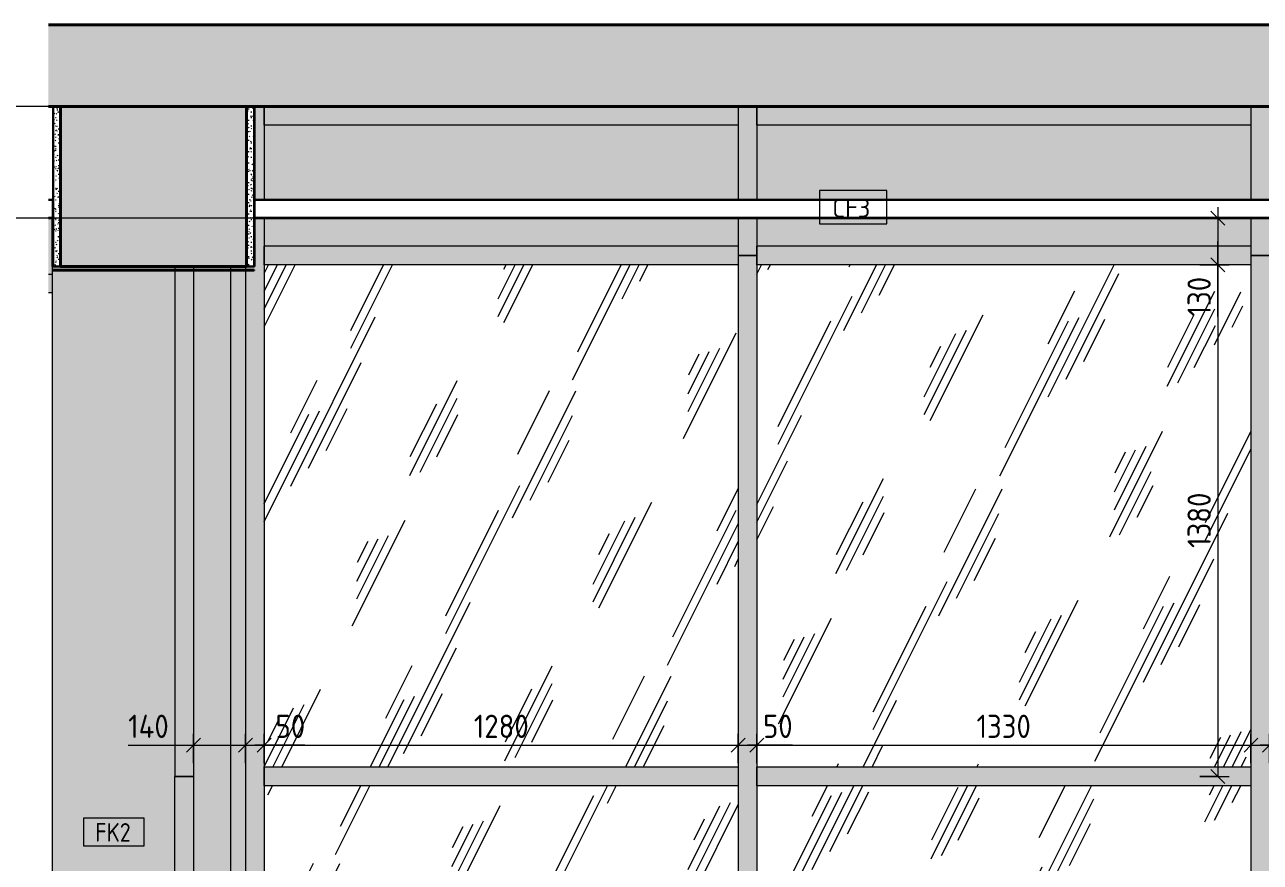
# Model space of a CAD drawing. Header units: millimetres. Extents: x 855 to 84199, y -1987 to 21700.
# Drawn here: x 70705 to 74027, y 1869 to 4120 of the extents above; entities that cross this region are included whole.
import ezdxf

# ---------------------------------------------------------------- set-up
doc = ezdxf.new("R2010")
doc.units = ezdxf.units.MM
for name, color, linetype, lineweight in [('A-ANNO-DIMS', 7, 'Continuous', 9), ('A-ANNO-DIMS-25', 7, 'Continuous', 9), ('A-CLNG', 7, 'Continuous', 9), ('A-CLNG-IDEN', 7, 'Continuous', 9), ('A-GLAZ-CURT', 7, 'Continuous', 9), ('A-GLAZ-CWMG', 7, 'Continuous', 9), ('A-WALL-IDEN', 7, 'Continuous', 9), ('A-WALL-PATT', 7, 'Continuous', 9), ('G-ANNO-DIMS', 7, 'Continuous', 9), ('I-WALL', 7, 'Continuous', 9)]:
    doc.layers.add(name, color=color, linetype=linetype, lineweight=lineweight)
for name, color, linetype, lineweight, true_color in [('A-CLNG-1', 7, 'Continuous', 9, 0x787878), ('A-CLNG-FNSH-1', 7, 'Continuous', 30, 0x3c3c3c), ('A-FLOR-1', 7, 'Continuous', 9, 0x787878), ('A-FLOR-FNSH-1', 7, 'Continuous', 40, 0x3c3c3c), ('A-WALL-4', 7, 'Continuous', 30, 0x3c3c3c), ('A-WALL-FNSH-3', 7, 'Continuous', 30, 0x3c3c3c), ('I-WALL-1', 7, 'Continuous', 9, 0x787878)]:
    doc.layers.add(name, color=color, linetype=linetype, lineweight=lineweight, true_color=true_color)
doc.styles.add('GOST Common_5', font='GOST_Common.ttf', dxfattribs={"width": 0.9, "height": 50})
doc.styles.add('GOST Common_6', font='GOST_Common.ttf', dxfattribs={"height": 50})
doc.styles.add('ISOCPEUR_2', font='isocpeur.ttf', dxfattribs={"width": 0.9, "height": 62.5})
doc.dimstyles.new('ISO-2_5_0_9К_БОЛЬШОЙ_1', dxfattribs={"dimscale": 304.8, "dimtxt": 62.248823, "dimasz": 0.123031, "dimexe": 0.098425, "dimexo": 0.246063, "dimgap": 0, "dimtad": 1, "dimdec": 0, "dimrnd": 10, "dimzin": 0, "dimdsep": 46, "dimtxsty": 'ISOCPEUR_2', "dimblk1": 'OBLIQUE', "dimblk2": 'OBLIQUE', "dimsah": 1, "dimcen": 0.09, "dimdle": 0.098425, "dimazin": 0, "dimtfac": 1, "dimtdec": 4, "dimtix": 1, "dimtmove": 0, "dimatfit": 3, "dimfxl": 1, "dimtvp": 1, "dimtolj": 1, "dimtzin": 0, "dimarcsym": 2})
doc.dimstyles.new('ISO-2_5_0_9К_БОЛЬШОЙ_2', dxfattribs={"dimscale": 304.8, "dimtxt": 62.248823, "dimasz": 0.123031, "dimexe": 0.098425, "dimexo": 0.246063, "dimgap": 0, "dimtad": 1, "dimdec": 0, "dimrnd": 10, "dimzin": 0, "dimdsep": 46, "dimtxsty": 'ISOCPEUR_2', "dimblk1": 'OBLIQUE', "dimblk2": 'OBLIQUE', "dimsah": 1, "dimcen": 0.09, "dimdle": 0.098425, "dimazin": 0, "dimtfac": 1, "dimtdec": 4, "dimtix": 1, "dimtmove": 1, "dimatfit": 3, "dimfxl": 1, "dimtvp": 1, "dimtolj": 1, "dimtzin": 0, "dimarcsym": 2})
pattern_1 = [(63.435, (63.5, 31.75), (-255.5833, 766.7475), [317.5, -190.5, 317.5, -190.5, -403.903]), (63.435, (63.5, 31.75), (-255.5833, 766.7475), [-1016, 127, -276.903]), (63.435, (47.6, 47.6), (-255.5833, 766.7475), [254, -317.5, 190.5, -190.5, -467.403]), (63.435, (47.6, 47.6), (-255.5833, 766.7475), [-952.5, 222.25, -245.153]), (63.435, (47.6, 95.25), (-255.5833, 766.7475), [190.5, -381, 127, -190.5, -530.903]), (63.435, (47.6, 95.25), (-255.5833, 766.7475), [-889, 285.75, -245.153]), (63.435, (95.25, 47.6), (-255.5833, 766.7475), [190.5, -381, 158.75, -6404.653]), (63.435, (142.9, 95.25), (-255.5833, 766.7475), [95.25, -476.25, 63.5, -6499.903]), (63.435, (63.5, 174.6), (-255.5833, 766.7475), [63.5, -476.25, 63.5, -254, -562.653]), (63.435, (63.5, 174.6), (-255.5833, 766.7475), [-857.25, 158.75, -403.903]), (63.435, (349.25, 127), (-255.5833, 766.7475), [317.5, -476.25, 381, -251.503]), (63.435, (349.25, 79.4), (-255.5833, 766.7475), [444.5, -317.5, 476.25, -188.003]), (63.435, (381, 95.25), (-255.5833, 766.7475), [508, -254, 381, -276.903]), (63.435, (428.6, 142.9), (-255.5833, 766.7475), [317.5, -444.5, 254, -403.903]), (63.435, (381, 238.1), (-255.5833, 766.7475), [158.75, -635, 190.5, -435.653]), (63.435, (476.25, 190.5), (-255.5833, 766.7475), [127, -635, 127, -530.903])]
pattern_2 = [(45, (-39748.701, 0), (-14.2559798, 14.2559798), []), (45, (-39734.445, 0), (-14.2559798, 14.2559798), [25.202, -5.04, 0.8382, -4.202])]
pattern_3 = [(0, (-39748.701, 0), (30.48, 7.62), [2.515, -20.345, 2.515, -20.345, -121.92]), (0, (-39748.701, 0), (30.48, 7.62), [-45.72, 2.515, -43.205, 2.515, -20.345, -53.34]), (0, (-39748.701, 0), (30.48, 7.62), [-114.3, 2.515, -12.725, 2.515, -35.585]), (120, (-39737.271, 3.81), (-21.8391136, 22.5864543), [2.515, -20.345, 2.515, -20.345, -121.92]), (120, (-39737.271, 3.81), (-21.8391136, 22.5864543), [-45.72, 2.515, -43.205, 2.515, -20.345, -53.34]), (120, (-39737.271, 3.81), (-21.8391136, 22.5864543), [-114.3, 2.515, -12.725, 2.515, -35.585]), (240, (-39733.461, 19.05), (-8.6408864, -30.2064543), [2.515, -20.345, 2.515, -20.345, -121.92]), (240, (-39733.461, 19.05), (-8.6408864, -30.2064543), [-45.72, 2.515, -43.205, 2.515, -20.345, -53.34]), (240, (-39733.461, 19.05), (-8.6408864, -30.2064543), [-114.3, 2.515, -12.725, 2.515, -35.585])]

# ---------------------------------------------------------------- blocks, each defined once
blk = doc.blocks.new('Прямоугольный импост - Импост структурный с накладкой - 160мм Темный-32472260-Развертка 1_60-5')
at = {"layer": 'A-GLAZ-CWMG'}
blk.add_hatch(color=256, dxfattribs=at).paths.add_polyline_path([(112372, 3850), (112372, 3900), (111097, 3900), (111097, 3850), (112336.47862, 3850)])
for p, q in [((111097, 3850), (111097, 3900)), ((112372, 3900), (112372, 3850)), ((112372, 3850), (111097, 3850))]:
    blk.add_line(p, q, dxfattribs=at)
blk = doc.blocks.new('Прямоугольный импост - Импост структурный с накладкой - 160мм Темный-30756008-Развертка 1_60-5')
at = {"layer": 'A-GLAZ-CWMG'}
blk.add_hatch(color=256, dxfattribs=at).paths.add_polyline_path([(111050, 0), (111097, 0), (111097, 2100), (111047, 2100), (111047, 0)])
for p, q in [((111047, 2100), (111047, 0)), ((111097, 2100), (111097, 0))]:
    blk.add_line(p, q, dxfattribs=at)
blk = doc.blocks.new('Системная панель - Стекло - 40мм-32472403-Развертка 1_60-5')
at = {"layer": 'A-GLAZ-CURT'}
h = blk.add_hatch(dxfattribs=at)
h.set_pattern_fill('FP_35', color=256, style=0, pattern_type=2)
h.set_pattern_definition(pattern_1)
h.paths.add_polyline_path([(112791.3, 50), (113750.4, 50), (113750.4, 2075), (112422, 2075), (112422, 50)])
blk = doc.blocks.new('Прямоугольный импост - Импост структурный с накладкой - 160мм Темный-30755591-Развертка 1_60-5')
at = {"layer": 'A-GLAZ-CWMG'}
blk.add_hatch(color=256, dxfattribs=at).paths.add_polyline_path([(113760.4, 0), (113800.4, 0), (113800.4, 2100), (113750.4, 2100), (113750.4, 0)])
for p, q in [((113750.4, 2100), (113750.4, 0)), ((113800.4, 2100), (113800.4, 0))]:
    blk.add_line(p, q, dxfattribs=at)
blk = doc.blocks.new('Прямоугольный импост - Импост структурный с накладкой - 160мм Темный-32356295-Развертка 1_60-5')
at = {"layer": 'A-GLAZ-CWMG'}
for points in [[(110971.9, 0), (111007, 0), (111007, 2100), (110907, 2100), (110907, 0)], [(111047, 0), (111047, 2100), (111007, 2100), (111007, 0)]]:
    blk.add_hatch(color=256, dxfattribs=at).paths.add_polyline_path(points)
for p, q in [((110907, 2100), (110907, 0)), ((111007, 2100), (111007, 0))]:
    blk.add_line(p, q, dxfattribs=at)
blk = doc.blocks.new('Системная панель - Стекло - 40мм-32472267-Развертка 1_60-5')
at = {"layer": 'A-GLAZ-CURT'}
h = blk.add_hatch(dxfattribs=at)
h.set_pattern_fill('FP_35', color=256, style=0, pattern_type=2)
h.set_pattern_definition(pattern_1)
h.paths.add_polyline_path([(112372, 50), (112372, 2075), (111097, 2075), (111097, 50), (112336.47862, 50)])
blk = doc.blocks.new('Прямоугольный импост - Импост структурный с накладкой - 160мм Темный-32472299-Развертка 1_60-5')
at = {"layer": 'A-GLAZ-CWMG'}
blk.add_hatch(color=256, dxfattribs=at).paths.add_polyline_path([(112422, 3850), (113750.4, 3850), (113750.4, 3900), (112422, 3900), (112422, 3860)])
for p, q in [((112422, 3850), (112422, 3900)), ((113750.4, 3900), (113750.4, 3850)), ((113750.4, 3850), (112422, 3850))]:
    blk.add_line(p, q, dxfattribs=at)
blk = doc.blocks.new('Прямоугольный импост - Импост структурный с накладкой - 160мм Темный-32356297-Развертка 1_60-5')
at = {"layer": 'A-GLAZ-CWMG'}
h = blk.add_hatch(color=256, dxfattribs=at)
h.paths.add_polyline_path([(110971.9, 2100), (111007, 2100), (111007, 3460), (110907, 3460), (110907, 2100)])
h.paths.add_polyline_path([(110907, 3461), (111007, 3461), (111007, 3470), (110907, 3470)])
h = blk.add_hatch(color=256, dxfattribs=at)
h.paths.add_polyline_path([(111047, 2100), (111047, 3460), (111007, 3460), (111007, 2100), (111028.7, 2100)])
h.paths.add_polyline_path([(111007, 3461), (111047, 3461), (111047, 3470), (111007, 3470)])
for p, q in [((110907, 3470), (110907, 3461)), ((110907, 3460), (110907, 2100)), ((111007, 3470), (111007, 3461)), ((111007, 3460), (111007, 2100))]:
    blk.add_line(p, q, dxfattribs=at)
blk = doc.blocks.new('Прямоугольный импост - Импост структурный с накладкой - 190мм-32819424-Развертка 1_60-5')
at = {"layer": 'A-GLAZ-CWMG'}
blk.add_hatch(color=256, dxfattribs=at).paths.add_polyline_path([(110867, 50), (110907, 50), (110907, 2100), (110857, 2100), (110857, 50)])
for p, q in [((110857, 2100), (110907, 2100)), ((110857, 50), (110857, 2100))]:
    blk.add_line(p, q, dxfattribs=at)
blk = doc.blocks.new('Прямоугольный импост - Импост структурный с накладкой - 190мм-32819423-Развертка 1_60-5')
at = {"layer": 'A-GLAZ-CWMG'}
h = blk.add_hatch(color=256, dxfattribs=at)
h.paths.add_polyline_path([(110907, 2100), (110907, 3460), (110857, 3460), (110857, 2100)])
h.paths.add_polyline_path([(110907, 3461), (110907, 3470), (110857, 3470), (110857, 3461)])
for p, q in [((110857, 3470), (110857, 3461)), ((110857, 3460), (110857, 2100)), ((110907, 2100), (110857, 2100))]:
    blk.add_line(p, q, dxfattribs=at)
blk = doc.blocks.new('Системная панель - Стекло - 40мм-32472405-Развертка 1_60-5')
at = {"layer": 'A-GLAZ-CURT'}
h = blk.add_hatch(dxfattribs=at)
h.set_pattern_fill('FP_35', color=256, style=0, pattern_type=2)
h.set_pattern_definition(pattern_1)
h.paths.add_polyline_path([(113750.4, 2125), (113750.4, 3475), (112422, 3475), (112422, 2125), (113246.2, 2125)])
blk = doc.blocks.new('Системная панель - Стекло - 40мм-32472269-Развертка 1_60-5')
at = {"layer": 'A-GLAZ-CURT'}
h = blk.add_hatch(dxfattribs=at)
h.set_pattern_fill('FP_35', color=256, style=0, pattern_type=2)
h.set_pattern_definition(pattern_1)
h.paths.add_polyline_path([(111097, 2125), (112372, 2125), (112372, 3475), (111097, 3475), (111097, 2188.7)])
blk = doc.blocks.new('Прямоугольный импост - Импост структурный с накладкой - 160мм Темный-32352607-Развертка 1_60-5')
at = {"layer": 'A-GLAZ-CWMG'}
blk.add_hatch(color=256, dxfattribs=at).paths.add_polyline_path([(111050, 2100), (111097, 2100), (111097, 3500), (111071, 3500), (111071, 3470), (111047, 3470), (111047, 3461), (111070, 3461), (111070, 3460), (111047, 3460), (111047, 2100)])
for p, q in [((111097, 3500), (111097, 2100)), ((111047, 3470), (111047, 3461)), ((111047, 3460), (111047, 2100))]:
    blk.add_line(p, q, dxfattribs=at)
blk = doc.blocks.new('Прямоугольный импост - Импост структурный с накладкой - 160мм Темный-32472301-Развертка 1_60-5')
at = {"layer": 'A-GLAZ-CWMG'}
blk.add_hatch(color=256, dxfattribs=at).paths.add_polyline_path([(112422, 2075), (113750.4, 2075), (113750.4, 2125), (112422, 2125), (112422, 2085)])
for p, q in [((112422, 2075), (112422, 2125)), ((113750.4, 2125), (112422, 2125)), ((113750.4, 2125), (113750.4, 2075)), ((113750.4, 2075), (112422, 2075))]:
    blk.add_line(p, q, dxfattribs=at)
blk = doc.blocks.new('Прямоугольный импост - Импост структурный с накладкой - 160мм Темный-32472265-Развертка 1_60-5')
at = {"layer": 'A-GLAZ-CWMG'}
blk.add_hatch(color=256, dxfattribs=at).paths.add_polyline_path([(112372, 2075), (112372, 2125), (111097, 2125), (111097, 2075), (112336.47862, 2075)])
for p, q in [((111097, 2075), (111097, 2125)), ((112372, 2125), (111097, 2125)), ((112372, 2125), (112372, 2075)), ((112372, 2075), (111097, 2075))]:
    blk.add_line(p, q, dxfattribs=at)
blk = doc.blocks.new('Прямоугольный импост - Импост структурный с накладкой - 160мм Темный-32472250-Развертка 1_60-5')
at = {"layer": 'A-GLAZ-CWMG'}
blk.add_hatch(color=256, dxfattribs=at).paths.add_polyline_path([(113800.4, 2100), (113800.4, 3500), (113750.4, 3500), (113750.4, 2100), (113790.4, 2100)])
for p, q in [((113750.4, 3500), (113800.4, 3500)), ((113750.4, 3500), (113750.4, 2100)), ((113800.4, 3500), (113800.4, 2100))]:
    blk.add_line(p, q, dxfattribs=at)
blk = doc.blocks.new('Системная панель - Сэндвич - 40мм-32472407-Развертка 1_60-5')
at = {"layer": 'A-GLAZ-CURT'}
h = blk.add_hatch(color=256, dxfattribs=at)
h.paths.add_polyline_path([(112422, 3525), (113750.4, 3525), (113750.4, 3600), (112422, 3600), (112422, 3544.8)])
h.paths.add_polyline_path([(113246.2, 3650), (113750.4, 3650), (113750.4, 3850), (112422, 3850), (112422, 3650), (112820.4, 3650)])
blk = doc.blocks.new('Системная панель - Сэндвич - 40мм-32472271-Развертка 1_60-5')
at = {"layer": 'A-GLAZ-CURT'}
h = blk.add_hatch(color=256, dxfattribs=at)
h.paths.add_polyline_path([(111199.3, 3525), (112372, 3525), (112372, 3600), (111097, 3600), (111097, 3525), (111120, 3525)])
h.paths.add_polyline_path([(111120, 3650), (112372, 3650), (112372, 3850), (111097, 3850), (111097, 3650), (111103.8, 3650)])
blk = doc.blocks.new('Прямоугольный импост - Импост структурный с накладкой - 160мм Темный-32352608-Развертка 1_60-5')
at = {"layer": 'A-GLAZ-CWMG'}
h = blk.add_hatch(color=256, dxfattribs=at)
h.paths.add_polyline_path([(111071, 3500), (111097, 3500), (111097, 3600), (111071, 3600), (111071, 3515)])
h.paths.add_polyline_path([(111097, 3650), (111097, 3900), (111071, 3900), (111071, 3650), (111087, 3650)])
for p, q in [((111097, 3900), (111097, 3650)), ((111097, 3600), (111097, 3500))]:
    blk.add_line(p, q, dxfattribs=at)
blk = doc.blocks.new('Прямоугольный импост - Импост структурный с накладкой - 160мм-32472251-Развертка 1_60-5')
at = {"layer": 'A-GLAZ-CWMG'}
h = blk.add_hatch(color=256, dxfattribs=at)
h.paths.add_polyline_path([(113760.4, 3500), (113800.4, 3500), (113800.4, 3600), (113750.4, 3600), (113750.4, 3500)])
h.paths.add_polyline_path([(113800.4, 3650), (113800.4, 3900), (113750.4, 3900), (113750.4, 3650), (113790.4, 3650)])
for p, q in [((113750.4, 3900), (113750.4, 3650)), ((113800.4, 3900), (113800.4, 3650)), ((113750.4, 3600), (113750.4, 3500)), ((113800.4, 3600), (113800.4, 3500)), ((113800.4, 3500), (113750.4, 3500))]:
    blk.add_line(p, q, dxfattribs=at)
blk = doc.blocks.new('DIMBLOCK101-Развертка 1_60-5')
at = {"layer": 'A-ANNO-DIMS-25'}
for p, q in [((73912.7, 3630), (73912.7, 3475)), ((73864.2, 3600), (73942.7, 3600)), ((73912.7, 3600), (73864.2, 3600)), ((73912.7, 3468.9), (73912.7, 3537.5)), ((73864.2, 3475), (73942.7, 3475)), ((73912.7, 3475), (73864.2, 3475)), ((73912.7, 3336.2), (73912.7, 3468.9))]:
    blk.add_line(p, q, dxfattribs=at)
at = {"layer": 'A-ANNO-DIMS-25', "lineweight": 20}
for p, q in [((73912.7, 3600), (73894, 3618.8)), ((73912.7, 3600), (73931.5, 3581.2)), ((73912.7, 3475), (73894, 3493.8)), ((73912.7, 3475), (73931.5, 3456.2))]:
    blk.add_line(p, q, dxfattribs=at)
at = {"layer": 'A-ANNO-DIMS-25', "color": 0, "insert": (73831.1, 3336.2), "char_height": 62.5, "width": 129.286, "attachment_point": 1, "rotation": 90, "line_spacing_factor": 1.149209, "style": 'ISOCPEUR_2'}
blk.add_mtext('130', dxfattribs=at)
blk = doc.blocks.new('_Oblique')
at = {"color": 0, "linetype": 'ByBlock', "lineweight": -2}
blk.add_line((-0.5, -0.5), (0.5, 0.5), dxfattribs=at)
blk = doc.blocks.new('DIMBLOCK102-Развертка 1_60-5')
at = {"layer": 'A-ANNO-DIMS-25', "lineweight": 20}
for p, q in [((73912.7, 3475), (73894, 3493.8)), ((73912.7, 3475), (73931.5, 3456.2)), ((73912.7, 2100), (73894, 2118.8)), ((73912.7, 2100), (73931.5, 2081.2))]:
    blk.add_line(p, q, dxfattribs=at)
at = {"layer": 'A-ANNO-DIMS-25'}
for p, q in [((73864.2, 3475), (73942.7, 3475)), ((73912.7, 3475), (73864.2, 3475)), ((73912.7, 3475), (73912.7, 2100)), ((73864.2, 2100), (73942.7, 2100)), ((73912.7, 2100), (73864.2, 2100))]:
    blk.add_line(p, q, dxfattribs=at)
at = {"layer": 'A-ANNO-DIMS-25', "color": 0, "insert": (73831.1, 2713.9), "char_height": 62.5, "width": 176.691, "attachment_point": 1, "rotation": 90, "line_spacing_factor": 1.149209, "style": 'ISOCPEUR_2'}
blk.add_mtext('1380', dxfattribs=at)
blk = doc.blocks.new('DIMBLOCK103-Развертка 1_60-5')
at = {"layer": 'A-ANNO-DIMS-25'}
for p, q in [((71158.3, 2135.7), (71158.3, 2214.2)), ((71298.3, 2135.7), (71298.3, 2214.2)), ((70982.9, 2184.2), (71121.6, 2184.2)), ((71121.6, 2184.2), (71228.3, 2184.2)), ((71128.3, 2184.2), (71298.3, 2184.2)), ((71158.3, 2184.2), (71158.3, 2135.7)), ((71298.3, 2184.2), (71298.3, 2135.7))]:
    blk.add_line(p, q, dxfattribs=at)
at = {"layer": 'A-ANNO-DIMS-25', "lineweight": 20}
for p, q in [((71158.3, 2184.2), (71177, 2202.9)), ((71298.3, 2184.2), (71317, 2202.9)), ((71158.3, 2184.2), (71139.5, 2165.4)), ((71298.3, 2184.2), (71279.5, 2165.4))]:
    blk.add_line(p, q, dxfattribs=at)
at = {"layer": 'A-ANNO-DIMS-25', "color": 0, "insert": (70982.9, 2265.8), "char_height": 62.5, "width": 136.469, "attachment_point": 1, "line_spacing_factor": 1.149209, "style": 'ISOCPEUR_2'}
blk.add_mtext('140', dxfattribs=at)
blk = doc.blocks.new('DIMBLOCK104-Развертка 1_60-5')
at = {"layer": 'A-ANNO-DIMS-25'}
for p, q in [((71298.3, 2135.7), (71298.3, 2214.2)), ((71348.3, 2135.7), (71348.3, 2214.2)), ((71298.3, 2184.2), (71348.3, 2184.2)), ((71298.3, 2184.2), (71298.3, 2135.7)), ((71354.1, 2184.2), (71323.3, 2184.2)), ((71348.3, 2184.2), (71348.3, 2135.7)), ((71458.1, 2184.2), (71354.1, 2184.2))]:
    blk.add_line(p, q, dxfattribs=at)
at = {"layer": 'A-ANNO-DIMS-25', "lineweight": 20}
for p, q in [((71298.3, 2184.2), (71317, 2202.9)), ((71348.3, 2184.2), (71367, 2202.9)), ((71298.3, 2184.2), (71279.5, 2165.4)), ((71348.3, 2184.2), (71329.5, 2165.4))]:
    blk.add_line(p, q, dxfattribs=at)
at = {"layer": 'A-ANNO-DIMS-25', "color": 0, "insert": (71379.1, 2265.8), "char_height": 62.5, "width": 94.81, "attachment_point": 1, "line_spacing_factor": 1.149209, "style": 'ISOCPEUR_2'}
blk.add_mtext('50', dxfattribs=at)
blk = doc.blocks.new('DIMBLOCK105-Развертка 1_60-5')
at = {"layer": 'A-ANNO-DIMS-25'}
for p, q in [((71348.3, 2135.7), (71348.3, 2214.2)), ((72623.3, 2135.7), (72623.3, 2214.2)), ((71348.3, 2184.2), (72623.3, 2184.2)), ((71348.3, 2184.2), (71348.3, 2135.7)), ((72623.3, 2184.2), (72623.3, 2135.7))]:
    blk.add_line(p, q, dxfattribs=at)
at = {"layer": 'A-ANNO-DIMS-25', "lineweight": 20}
for p, q in [((71348.3, 2184.2), (71367, 2202.9)), ((72623.3, 2184.2), (72642, 2202.9)), ((71348.3, 2184.2), (71329.5, 2165.4)), ((72623.3, 2184.2), (72604.5, 2165.4))]:
    blk.add_line(p, q, dxfattribs=at)
at = {"layer": 'A-ANNO-DIMS-25', "color": 0, "insert": (71912.2, 2265.8), "char_height": 62.5, "width": 176.691, "attachment_point": 1, "line_spacing_factor": 1.149209, "style": 'ISOCPEUR_2'}
blk.add_mtext('1280', dxfattribs=at)
blk = doc.blocks.new('DIMBLOCK106-Развертка 1_60-5')
at = {"layer": 'A-ANNO-DIMS-25'}
for p, q in [((72623.3, 2135.7), (72623.3, 2214.2)), ((72673.3, 2135.7), (72673.3, 2214.2)), ((72623.3, 2184.2), (72673.3, 2184.2)), ((72623.3, 2184.2), (72623.3, 2135.7)), ((72664.9, 2184.2), (72648.3, 2184.2)), ((72768.9, 2184.2), (72664.9, 2184.2)), ((72673.3, 2184.2), (72673.3, 2135.7))]:
    blk.add_line(p, q, dxfattribs=at)
at = {"layer": 'A-ANNO-DIMS-25', "lineweight": 20}
for p, q in [((72623.3, 2184.2), (72642, 2202.9)), ((72673.3, 2184.2), (72692, 2202.9)), ((72623.3, 2184.2), (72604.5, 2165.4)), ((72673.3, 2184.2), (72654.5, 2165.4))]:
    blk.add_line(p, q, dxfattribs=at)
at = {"layer": 'A-ANNO-DIMS-25', "color": 0, "insert": (72689.9, 2265.8), "char_height": 62.5, "width": 94.81, "attachment_point": 1, "line_spacing_factor": 1.149209, "style": 'ISOCPEUR_2'}
blk.add_mtext('50', dxfattribs=at)
blk = doc.blocks.new('DIMBLOCK107-Развертка 1_60-5')
at = {"layer": 'A-ANNO-DIMS-25'}
for p, q in [((72673.3, 2135.7), (72673.3, 2214.2)), ((74001.7, 2135.7), (74001.7, 2214.2)), ((72673.3, 2184.2), (74001.7, 2184.2)), ((72673.3, 2184.2), (72673.3, 2135.7)), ((74001.7, 2184.2), (74001.7, 2135.7))]:
    blk.add_line(p, q, dxfattribs=at)
at = {"layer": 'A-ANNO-DIMS-25', "lineweight": 20}
for p, q in [((72673.3, 2184.2), (72692, 2202.9)), ((74001.7, 2184.2), (74020.5, 2202.9)), ((72673.3, 2184.2), (72654.5, 2165.4)), ((74001.7, 2184.2), (73983, 2165.4))]:
    blk.add_line(p, q, dxfattribs=at)
at = {"layer": 'A-ANNO-DIMS-25', "color": 0, "insert": (73263.9, 2265.8), "char_height": 62.5, "width": 176.691, "attachment_point": 1, "line_spacing_factor": 1.149209, "style": 'ISOCPEUR_2'}
blk.add_mtext('1330', dxfattribs=at)
blk = doc.blocks.new('DIMBLOCK108-Развертка 1_60-5')
at = {"layer": 'A-ANNO-DIMS-25'}
for p, q in [((74001.7, 2135.7), (74001.7, 2214.2)), ((74051.7, 2135.7), (74051.7, 2214.2)), ((74001.7, 2184.2), (74051.7, 2184.2)), ((74001.7, 2184.2), (74001.7, 2135.7)), ((74055.3, 2184.2), (74026.7, 2184.2)), ((74051.7, 2184.2), (74051.7, 2135.7)), ((74159.3, 2184.2), (74055.3, 2184.2))]:
    blk.add_line(p, q, dxfattribs=at)
at = {"layer": 'A-ANNO-DIMS-25', "lineweight": 20}
for p, q in [((74001.7, 2184.2), (74020.5, 2202.9)), ((74051.7, 2184.2), (74070.5, 2202.9)), ((74001.7, 2184.2), (73983, 2165.4)), ((74051.7, 2184.2), (74033, 2165.4))]:
    blk.add_line(p, q, dxfattribs=at)
at = {"layer": 'A-ANNO-DIMS-25', "color": 0, "insert": (74080.3, 2265.8), "char_height": 62.5, "width": 94.81, "attachment_point": 1, "line_spacing_factor": 1.149209, "style": 'ISOCPEUR_2'}
blk.add_mtext('50', dxfattribs=at)
blk = doc.blocks.new('М_потолков - Марка_ Имя типа-25382930-Развертка 1_60-5')
at = {"layer": 'A-CLNG-IDEN'}
for p, q in [((112771.2, 3674.6), (112589.9, 3674.6)), ((112589.9, 3674.6), (112589.9, 3585.2)), ((112771.2, 3585.2), (112771.2, 3674.6)), ((112589.9, 3585.2), (112771.2, 3585.2))]:
    blk.add_line(p, q, dxfattribs=at)
blk = doc.blocks.new('М_стена_0001 - Типоразмер_без рамки-25382661-Развертка 1_60-5')
at = {"layer": 'A-WALL-IDEN'}
for p, q in [((116776.2, 1838.1), (116612.9, 1838.1)), ((116612.9, 1838.1), (116612.9, 1763.1)), ((116776.2, 1763.1), (116776.2, 1838.1)), ((116612.9, 1763.1), (116776.2, 1763.1))]:
    blk.add_line(p, q, dxfattribs=at)

msp = doc.modelspace()

# ---------------------------------------------------------------- hatches: boundary and pattern name
at = {"layer": 'A-CLNG'}
msp.add_hatch(color=256, dxfattribs=at).paths.add_polyline_path([(70768.3, 3400), (70779.3, 3400), (70779.3, 3450), (70768.3, 3450)])
at = {"layer": 'A-CLNG-1'}
msp.add_hatch(color=256, dxfattribs=at).paths.add_polyline_path([(70781.3, 3460), (71321.3, 3460), (71321.3, 3461), (70781.3, 3461)])
at = {"layer": 'A-FLOR-1'}
h = msp.add_hatch(dxfattribs=at)
h.set_pattern_fill('FP_36', color=256, style=0, pattern_type=2)
h.set_pattern_definition(pattern_2)
h.paths.add_polyline_path([(74407.2, 3900), (78046.2, 3900), (78046.2, 4120), (70768.3, 4120), (70768.3, 3900), (73497.5, 3900)])
h = msp.add_hatch(dxfattribs=at)
h.set_pattern_fill('FP_36', color=256, style=0, pattern_type=2)
h.set_pattern_definition(pattern_2)
h.paths.add_polyline_path([(76351.7, 3470), (76351.7, 3900), (75851.7, 3900), (75851.7, 3470), (76226.7, 3470)])
h.paths.add_polyline_path([(71108.3, 3470), (71301.3, 3470), (71301.3, 3900), (70801.3, 3900), (70801.3, 3470)])
at = {"layer": 'A-WALL-PATT'}
h = msp.add_hatch(color=256, dxfattribs=at)
h.paths.add_polyline_path([(70779.3, 3450), (70779.3, 3599.1), (70768.3, 3599.1), (70768.3, 3450)])
h.paths.add_polyline_path([(70781.3, 3470), (70781.3, 3599.1), (70780.3, 3599.1), (70780.3, 3470)])
for points in [[(70779.3, 0), (70780.3, 0), (70780.3, 3470), (70779.3, 3470), (70779.3, 1)], [(70801.3, 0), (71108.3, 0), (71108.3, 3460), (70781.3, 3460), (70781.3, 3461), (71108.3, 3461), (71108.3, 3470), (70780.3, 3470), (70780.3, 0)]]:
    msp.add_hatch(color=256, dxfattribs=at).paths.add_polyline_path(points)
at = {"layer": 'I-WALL-1'}
h = msp.add_hatch(dxfattribs=at)
h.set_pattern_fill('FP_37', color=256, style=0, pattern_type=2)
h.set_pattern_definition(pattern_3)
h.paths.add_polyline_path([(70781.3, 3470), (70801.3, 3470), (70801.3, 3900), (70781.3, 3900), (70781.3, 3599.1)])
h = msp.add_hatch(dxfattribs=at)
h.set_pattern_fill('FP_37', color=256, style=0, pattern_type=2)
h.set_pattern_definition(pattern_3)
h.paths.add_polyline_path([(71321.3, 3470), (71321.3, 3900), (71301.3, 3900), (71301.3, 3470)])

# ---------------------------------------------------------------- linework, layer by layer
at = {"layer": 'A-CLNG'}
msp.add_line((70779.3, 3400), (70768.3, 3400), dxfattribs=at)
at = {"layer": 'A-CLNG-FNSH-1'}
for p, q in [((70780.3, 3650), (70768.3, 3650)), ((70780.3, 3600), (70780.3, 3650)), ((75831.3, 3650), (71321.3, 3650)), ((70780.3, 3601), (70768.3, 3601)), ((70768.3, 3600), (70779.3, 3600)), ((75831.3, 3601), (71321.3, 3601)), ((71321.3, 3600), (75831.3, 3600)), ((71321.3, 3461), (70781.3, 3461)), ((70781.3, 3461), (70781.3, 3460)), ((70781.3, 3460), (71321.3, 3460)), ((71321.3, 3460), (71321.3, 3461))]:
    msp.add_line(p, q, dxfattribs=at)
at = {"layer": 'A-FLOR-FNSH-1'}
for p, q in [((78046.2, 4120), (70768.3, 4120)), ((70768.3, 3900), (78046.2, 3900)), ((70801.3, 3900), (70801.3, 3470)), ((71301.3, 3470), (71301.3, 3900)), ((70801.3, 3470), (71301.3, 3470))]:
    msp.add_line(p, q, dxfattribs=at)
at = {"layer": 'A-WALL-4'}
for p, q in [((71101.3, 4120.2), (71101.3, 4120)), ((71301.3, 4120), (71301.3, 4120.2)), ((70781.3, 3900), (70781.3, 3470)), ((70801.3, 3470), (70801.3, 3900)), ((71321.3, 3470), (71321.3, 3900)), ((70781.3, 3470), (70801.3, 3470)), ((71301.3, 3470), (71321.3, 3470))]:
    msp.add_line(p, q, dxfattribs=at)
at = {"layer": 'A-WALL-FNSH-3'}
for p, q in [((71322.3, 3470), (71322.3, 3900)), ((70779.3, 3600), (70779.3, 3470)), ((70780.3, 3600), (70779.3, 3600)), ((70780.3, 3470), (70780.3, 3600)), ((70779.3, 3470), (70780.3, 3470)), ((71321.3, 3470), (71322.3, 3470))]:
    msp.add_line(p, q, dxfattribs=at)
at = {"layer": 'G-ANNO-DIMS'}
for p, q in [((70933.7, 3900), (70559, 3900)), ((71513.5, 3600), (70555.7, 3600))]:
    msp.add_line(p, q, dxfattribs=at)
at = {"layer": 'I-WALL'}
for p, q in [((70779.3, 3599.1), (70768.3, 3599.1)), ((70781.3, 3599.1), (70780.3, 3599.1)), ((70779.3, 0), (70779.3, 3470)), ((70781.3, 3470), (70780.3, 3470)), ((70768.3, 3450), (70779.3, 3450))]:
    msp.add_line(p, q, dxfattribs=at)

# ---------------------------------------------------------------- block references
at = {"layer": 'A-CLNG-IDEN'}
msp.add_blockref('М_потолков - Марка_ Имя типа-25382930-Развертка 1_60-5', (-39748.7, 0), dxfattribs=at)
at = {"layer": 'A-GLAZ-CURT'}
for name in ['Системная панель - Сэндвич - 40мм-32472271-Развертка 1_60-5', 'Системная панель - Сэндвич - 40мм-32472407-Развертка 1_60-5', 'Системная панель - Стекло - 40мм-32472269-Развертка 1_60-5', 'Системная панель - Стекло - 40мм-32472405-Развертка 1_60-5', 'Системная панель - Стекло - 40мм-32472267-Развертка 1_60-5', 'Системная панель - Стекло - 40мм-32472403-Развертка 1_60-5']:
    msp.add_blockref(name, (-39748.7, 0), dxfattribs=at)
at = {"layer": 'A-GLAZ-CWMG'}
for name, p in [('Прямоугольный импост - Импост структурный с накладкой - 160мм Темный-32352608-Развертка 1_60-5', (-39748.7, 0)), ('Прямоугольный импост - Импост структурный с накладкой - 160мм Темный-32472260-Развертка 1_60-5', (-39748.7, 0)), ('Прямоугольный импост - Импост структурный с накладкой - 160мм-32472251-Развертка 1_60-5', (-41127.1, 0)), ('Прямоугольный импост - Импост структурный с накладкой - 160мм Темный-32472299-Развертка 1_60-5', (-39748.7, 0)), ('Прямоугольный импост - Импост структурный с накладкой - 160мм-32472251-Развертка 1_60-5', (-39748.7, 0)), ('Прямоугольный импост - Импост структурный с накладкой - 160мм Темный-32472265-Развертка 1_60-5', (-39748.7, 1400)), ('Прямоугольный импост - Импост структурный с накладкой - 160мм Темный-32472301-Развертка 1_60-5', (-39748.7, 1400)), ('Прямоугольный импост - Импост структурный с накладкой - 160мм Темный-32352607-Развертка 1_60-5', (-39748.7, 0)), ('Прямоугольный импост - Импост структурный с накладкой - 160мм Темный-32472250-Развертка 1_60-5', (-41127.1, 0)), ('Прямоугольный импост - Импост структурный с накладкой - 160мм Темный-32472250-Развертка 1_60-5', (-39748.7, 0)), ('Прямоугольный импост - Импост структурный с накладкой - 190мм-32819423-Развертка 1_60-5', (-39748.7, 0)), ('Прямоугольный импост - Импост структурный с накладкой - 160мм Темный-32356297-Развертка 1_60-5', (-39748.7, 0)), ('Прямоугольный импост - Импост структурный с накладкой - 190мм-32819424-Развертка 1_60-5', (-39748.7, 0)), ('Прямоугольный импост - Импост структурный с накладкой - 160мм Темный-32356295-Развертка 1_60-5', (-39748.7, 0)), ('Прямоугольный импост - Импост структурный с накладкой - 160мм Темный-30756008-Развертка 1_60-5', (-39748.7, 0)), ('Прямоугольный импост - Импост структурный с накладкой - 160мм Темный-32472265-Развертка 1_60-5', (-39748.7, 0)), ('Прямоугольный импост - Импост структурный с накладкой - 160мм Темный-30755591-Развертка 1_60-5', (-41127.1, 0)), ('Прямоугольный импост - Импост структурный с накладкой - 160мм Темный-32472301-Развертка 1_60-5', (-39748.7, 0)), ('Прямоугольный импост - Импост структурный с накладкой - 160мм Темный-30755591-Развертка 1_60-5', (-39748.7, 0))]:
    msp.add_blockref(name, p, dxfattribs=at)
at = {"layer": 'A-WALL-IDEN'}
msp.add_blockref('М_стена_0001 - Типоразмер_без рамки-25382661-Развертка 1_60-5', (-45750.4, 150), dxfattribs=at)

# ---------------------------------------------------------------- texts
at = {"layer": 'A-CLNG-IDEN', "insert": (72876.1, 3652.4), "char_height": 50, "width": 130.274, "attachment_point": 1, "style": 'GOST Common_6'}
msp.add_mtext('CF3', dxfattribs=at)
at = {"layer": 'A-WALL-IDEN', "insert": (70894.1, 1974.5), "char_height": 50, "width": 124.462, "attachment_point": 1, "style": 'GOST Common_5'}
msp.add_mtext('FK2', dxfattribs=at)

# ---------------------------------------------------------------- dimensions: what is measured, and where the dimension line sits
at = {"layer": 'A-ANNO-DIMS'}
dim = msp.add_linear_dim(base=(73912.7, 3475), p1=(73939.2, 3600), p2=(73939.2, 3475), angle=90, dimstyle='ISO-2_5_0_9К_БОЛЬШОЙ_2', override={"dimpost": '<>', "dimfxl": 125}, dxfattribs=at)
dim.commit()
dim.dimension.update_dxf_attribs({"geometry": 'DIMBLOCK101-Развертка 1_60-5', "text_midpoint": (73872.7, 3400.8), "dimtype": 160, "text_rotation": 90})
dim = msp.add_linear_dim(base=(73912.7, 2100), p1=(73939.2, 3475), p2=(73939.2, 2100), angle=90, dimstyle='ISO-2_5_0_9К_БОЛЬШОЙ_1', override={"dimpost": '<>', "dimfxl": 1375}, dxfattribs=at)
dim.commit()
dim.dimension.update_dxf_attribs({"geometry": 'DIMBLOCK102-Развертка 1_60-5', "text_midpoint": (73881.5, 2787.5)})
for base, p1, p2, override, picture, middle in [((71298.3, 2184.2), (71158.3, 2210.7), (71298.3, 2210.7), {"dimpost": '<>', "dimfxl": 140}, 'DIMBLOCK103-Развертка 1_60-5', (71051.1, 2224.2)), ((71348.3, 2184.2), (71298.3, 2210.7), (71348.3, 2210.7), {"dimpost": '<>', "dimfxl": 50}, 'DIMBLOCK104-Развертка 1_60-5', (71426.5, 2224.2)), ((72673.3, 2184.2), (72623.3, 2210.7), (72673.3, 2210.7), {"dimpost": '<>', "dimfxl": 50}, 'DIMBLOCK106-Развертка 1_60-5', (72737.3, 2224.2)), ((74051.7, 2184.2), (74001.7, 2210.7), (74051.7, 2210.7), {"dimpost": '<>', "dimfxl": 50}, 'DIMBLOCK108-Развертка 1_60-5', (74127.7, 2224.2))]:
    dim = msp.add_linear_dim(base=base, p1=p1, p2=p2, dimstyle='ISO-2_5_0_9К_БОЛЬШОЙ_2', override=override, dxfattribs=at)
    dim.commit()
    dim.dimension.update_dxf_attribs({"geometry": picture, "text_midpoint": middle, "dimtype": 160})
for base, p1, p2, override, picture, middle in [((72623.3, 2184.2), (71348.3, 2210.7), (72623.3, 2210.7), {"dimpost": '<>', "dimfxl": 1275}, 'DIMBLOCK105-Развертка 1_60-5', (71985.8, 2215.4)), ((74001.7, 2184.2), (72673.3, 2210.7), (74001.7, 2210.7), {"dimpost": '<>', "dimfxl": 1328.448688}, 'DIMBLOCK107-Развертка 1_60-5', (73337.5, 2215.4))]:
    dim = msp.add_linear_dim(base=base, p1=p1, p2=p2, dimstyle='ISO-2_5_0_9К_БОЛЬШОЙ_1', override=override, dxfattribs=at)
    dim.commit()
    dim.dimension.update_dxf_attribs({"geometry": picture, "text_midpoint": middle})

doc.saveas('drawing.dxf')
